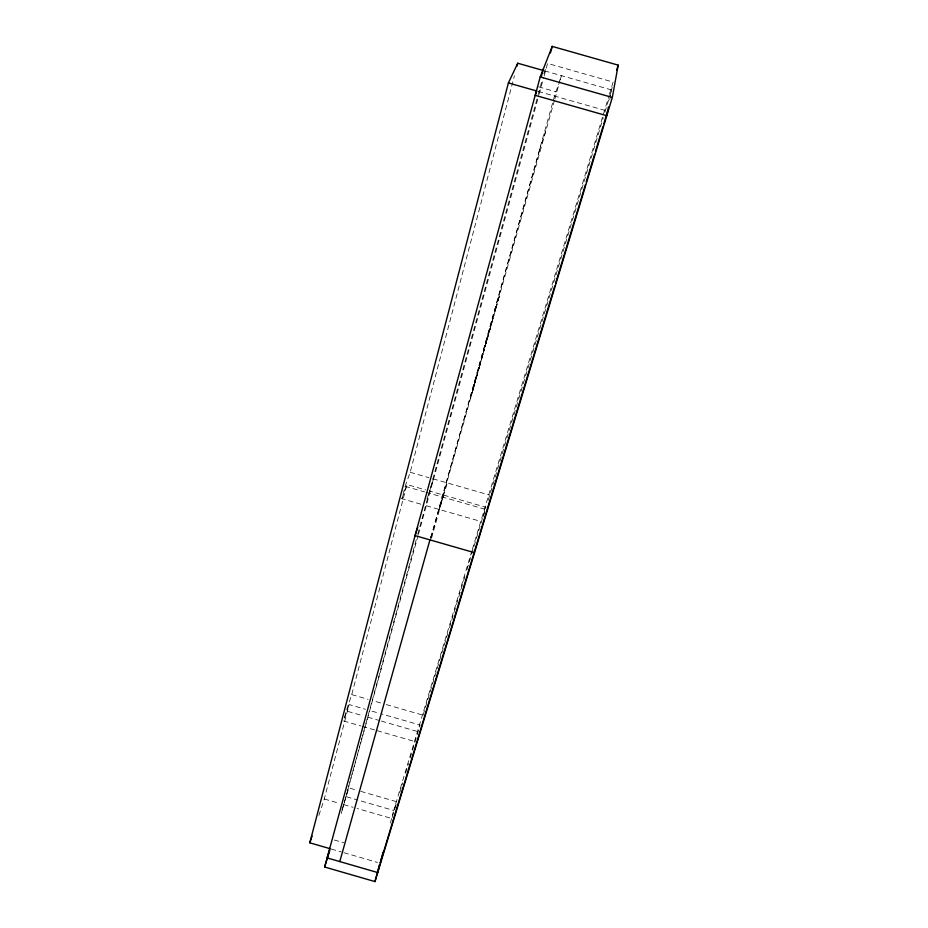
<?xml version="1.0" encoding="UTF-8"?>
<svg xmlns="http://www.w3.org/2000/svg" width="928" height="928" viewBox="0 0 928 928"><rect width="100%" height="100%" fill="white"/><g stroke="black" fill="none" stroke-linecap="round" stroke-linejoin="round"><path stroke-width="0.7" stroke-dasharray="4.64 3.48" d="M609.766 99.841L612.596 84.692M483.5 516.502L485.796 507.21L429.583 491.063M488.174 500.308L603.258 117.682M344.578 717.205L346.225 710.929L362.419 715.604M420.86 504.194L401.882 498.742L405.142 486.318L410.188 472.282L514.425 75.841M318.861 815.422L324.29 798.985L349.114 704.561L365.412 709.27M346.689 709.572L351.735 694.608L406.963 484.567L425.592 489.914M390.41 823.008L393.344 811.849M472.816 390.27L475.391 381.211L473.489 387.475L474.568 384.018L474.243 385.201M485.75 343.812L485.39 345.03L486.249 342.096L485.727 343.673M490.831 326.146L490.054 328.895M486.086 342.71L485.831 343.65L486.585 341.237M490.634 326.76L490.228 328.28M481.864 357.906L481.504 359.322L482.003 357.721M342.304 809.692L369.483 710.442L379.61 713.365M370.168 707.96L371.861 701.754M416.196 539.934L372.209 700.512L381.106 703.088M417.728 534.342L537.788 96.036M538.17 94.644L541.987 80.666M543.901 73.683L545.629 68.405M341.249 813.52L418.029 535.781M418.412 534.389L538.739 95.584M539.122 94.192L543.727 77.418M544.11 76.015L547.555 63.429L613.095 82.07L609.336 94.54M472.7 390.723L473.036 389.551M475.658 379.796L475.403 380.758L476.389 377.534M485.901 343.14L484.88 346.782L487.165 339.254M486.075 342.652L486.434 341.458M472.561 391.21L472.886 390.131M482.966 354.38L482.015 357.477L482.92 354.473M487.293 338.743L488.267 335.217L486.771 340.263M430.766 537.625L554.55 96.06L558.691 83.717M430.975 537.544L540.815 145.893M470.844 396.894L470.392 398.518L472.677 390.874M475.612 379.888L477.862 372.314L476.354 377.36M480.368 362.964L479.73 365.261L484.474 348.998L482.119 356.712L482.618 354.937M486.84 339.81L487.757 337.015L486.423 341.284M490.146 328.651L487.838 336.33L489.74 329.997M490.819 325.74L492.652 319.696M495.564 308.815L499.589 295.162L495.772 308.154M490.97 325.67L491.457 323.953M495.111 310.926L495.645 309.047L493.035 318.35M431.497 538.31L443.63 495.1M554.468 100.34L439.234 509.472L447.876 481.226M554.851 98.971L559.862 81.142M560.245 79.762L561.405 75.644L559.143 82.372M486.156 342.235L486.864 339.718M476.006 378.578L474.881 382.603L476.725 376.002M478.767 368.741L477.63 372.812L480.611 362.488L478.152 371.003L479.312 367.163M479.486 366.548L480.101 364.263L479.289 366.931M486.318 341.759L486.597 340.843M474.22 385.387L471.934 393.008L473.025 389.505M476.563 376.942L477.352 374.088L476.69 376.223M489.88 329.486L489.74 330.09L493.29 317.051M478.941 368.033L479.219 367.082M482.722 355.227L482.224 356.955M472.329 392.103L471.343 395.432M471.946 550.687L393.716 810.457L358.962 800.4M472.364 549.306L608.919 95.932M394.829 808.926L396.894 802.047M399.806 792.419L402.706 782.803M405.606 773.175L408.506 763.547M410.164 758.048L420.117 725.058L382.139 714.096M423.087 715.198L447.76 633.383M449.43 627.838L465.311 575.151M466.981 569.606L485.796 507.21M604.928 112.126L611.204 91.315M430.325 538.576L432.32 532.057M342.026 809.97L348.882 787.907L356.793 790.204M496.515 305.95L494.694 311.936L496.028 307.69M496.77 305.126L497.002 304.396M496.213 307.11L496.445 306.379M492.907 318.861L493.139 318.118M492.362 320.821L492.594 320.079M427.042 498.858L434.072 477.27M539.238 150.684L546.766 127.774M344.508 718.237L349.114 704.561M401.882 498.742L406.963 484.567M544.666 70.888L611.622 89.935M538.495 86.814L555.988 91.791M538.228 91.42L604.917 110.397M410.188 472.282L428.922 477.665M432.935 478.813L489.462 495.042M405.142 486.318L424.618 491.91M426.01 492.304L484.509 509.101M426.219 505.737L480.797 521.408M351.735 694.608L368.114 699.329M386.292 704.572L421.73 714.804M367.824 717.17L378.612 720.279M381.35 721.079L417.38 731.473M343.592 720.975L361.05 726.021M362.396 726.404L374.471 729.895M377.162 730.672L415.767 741.82M360.748 791.34L396.372 801.641L391.929 818.542L357.141 808.485M346.446 796.781L357.57 799.994M324.29 798.985L339.544 803.393M343.696 804.599L353.069 807.302M334.208 839.968L343.882 842.775M331.25 849.027L341.284 851.939M343.894 852.693L377.499 862.425"/><path stroke-width="1.39" d="M612.318 97.452L618.187 65.146L552.23 46.4L540.212 76.943L324.649 867.019L374.982 881.6L612.318 97.452L540.212 76.943M608.432 106.917L606.796 115.71L535.201 95.34L536.871 91.025L508.393 82.928L309.813 842.821L329.997 848.668L327.132 857.913L377.719 872.564L379.83 864.536M517 66.039L517.743 63.232L543.321 70.505M374.982 881.6L379.39 864.861M383.113 852.032L380.178 863.202L554.758 285.998M541.152 77.105L543.425 68.788M550.432 52.954L552.23 46.4M339.776 861.578L429.931 539.887M616.621 70.354L618.187 65.146M555.605 283.214L585.394 184.707M586.241 181.934L594.628 154.176M595.474 151.403L603.026 126.428M603.861 123.656L607.643 111.163M324.649 867.019L329.753 850.558M417.751 527.359L415.071 535.607L474.533 552.705M309.813 842.821L312.075 835.977M508.393 82.928L517.743 63.232"/></g></svg>
